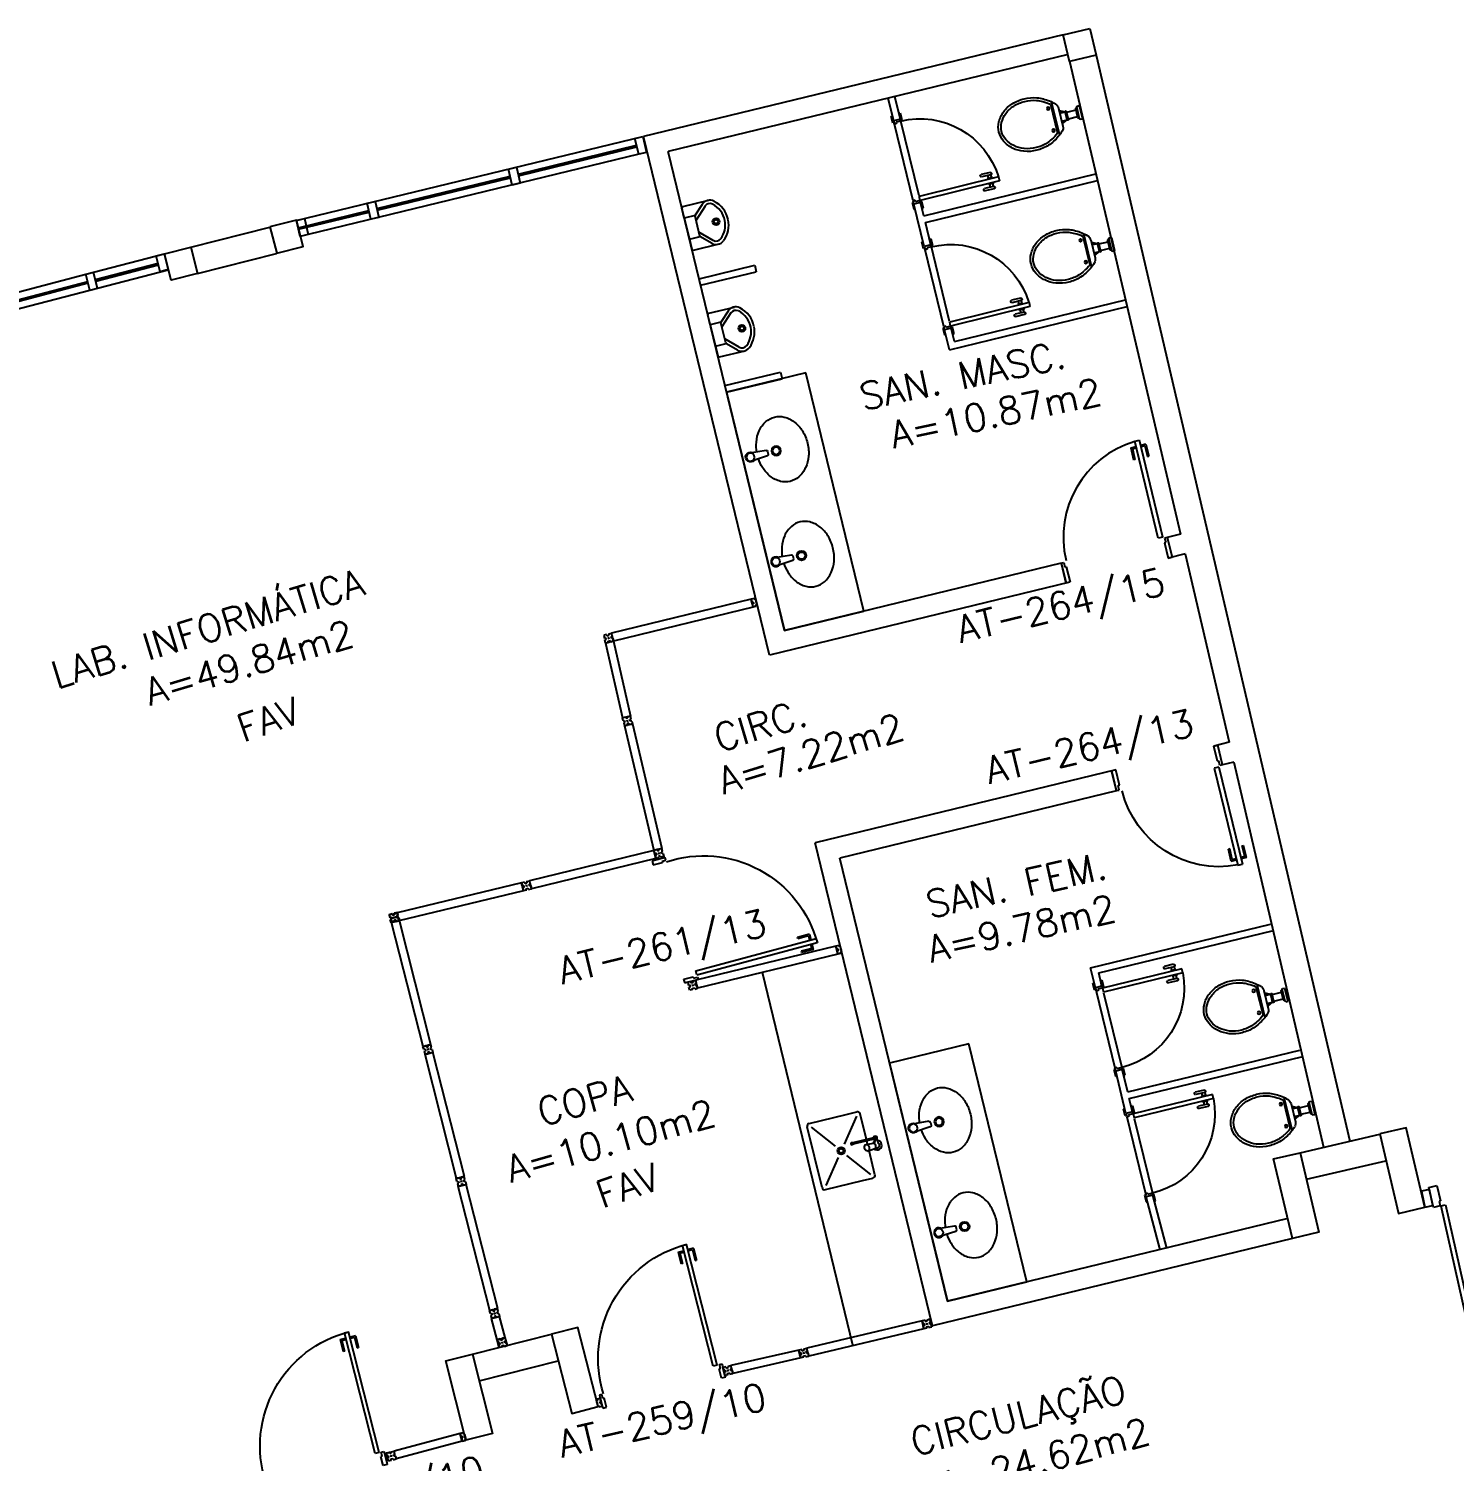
# Model space of a CAD drawing. Extents: x -165 to 137, y 302 to 416.
# Drawn here: x -106.38 to -95.91, y 332.76 to 343.28 of the extents above; entities that cross this region are included whole.
import ezdxf
from ezdxf.enums import TextEntityAlignment as Align

# ---------------------------------------------------------------- set-up
doc = ezdxf.new("R2010")
doc.units = 0
doc.header["$LTSCALE"] = 0.02
doc.header["$MEASUREMENT"] = 0
doc.layers.get('0').update_dxf_attribs({"linetype": 'CONTINUOUS'})
for name, color, linetype in [('ALV', 2, 'CONTINUOUS'), ('BANC', 2, 'CONTINUOUS'), ('CENTRO_DE_CUSTO', 1, 'CONTINUOUS'), ('DIV', 2, 'CONTINUOUS'), ('ESQ', 1, 'CONTINUOUS'), ('ESTR', 3, 'CONTINUOUS'), ('MACANETA', 1, 'CONTINUOUS'), ('MARCO', 2, 'CONTINUOUS'), ('PEÇAS', 1, 'CONTINUOUS'), ('PORTA', 2, 'CONTINUOUS'), ('SOLEIRA', 1, 'CONTINUOUS'), ('TEXTO', 2, 'CONTINUOUS'), ('TEXTO-ENDEREÇO', 2, 'CONTINUOUS'), ('ÁREA', 2, 'CONTINUOUS')]:
    doc.layers.add(name, color=color, linetype=linetype)
doc.styles.add('UNB-100', font='simplex.shx', dxfattribs={"height": 0.2})
doc.styles.add('UNB-100-1', font='simplex.shx', dxfattribs={"height": 0.2})

# ---------------------------------------------------------------- blocks, each defined once
blk = doc.blocks.new('PDV2E-TTC')
at = {"layer": 'DIV'}
for p, q in [((0.065, 0.05), (0.065, 0.965)), ((0.095, 0.965), (0.065, 0.965)), ((0.095, 0.05), (0.095, 0.965)), ((0.049, 0.05), (0.029, 0.05)), ((0.029, 0.05), (0.029, 0.035)), ((0.029, 0.035), (0.029, -0.035)), ((0.049, 0.02), (0.049, 0.05)), ((0.049, 0.02), (0.059, 0.02)), ((0.059, -0.05), (0.059, 0.02)), ((0.065, 0.05), (0.095, 0.05)), ((0.928, -0.05), (0.928, 0.02)), ((0.938, 0.02), (0.928, 0.02)), ((0.938, 0.05), (0.958, 0.05)), ((0.938, 0.02), (0.938, 0.05)), ((0.958, 0.05), (0.958, 0.035)), ((0.958, 0.035), (0.958, -0.035)), ((0.029, -0.035), (0.029, -0.05)), ((0.029, -0.05), (0.059, -0.05)), ((0.958, -0.05), (0.928, -0.05)), ((0.958, -0.035), (0.958, -0.05))]:
    blk.add_line(p, q, dxfattribs=at)
at = {"layer": 'DIV', "color": 1}
for p, q in [((0.023, 0.925), (0.063, 0.925)), ((0.023, 0.925), (0.023, 0.835)), ((0.033, 0.915), (0.063, 0.915)), ((0.033, 0.915), (0.033, 0.835)), ((0.138, 0.925), (0.097, 0.925)), ((0.128, 0.915), (0.097, 0.915)), ((0.128, 0.915), (0.128, 0.835)), ((0.138, 0.925), (0.138, 0.835)), ((0.033, 0.835), (0.023, 0.835)), ((0.128, 0.835), (0.137, 0.835))]:
    blk.add_line(p, q, dxfattribs=at)
blk.add_arc((0.062, 0.1), 0.865, 356.6786, 90, dxfattribs=at)
blk = doc.blocks.new('DIVMT-TTC')
for p, q in [((-0.03, 0.03), (-0.03, 0.006)), ((-0.008, 0.03), (-0.03, 0.03)), ((-0.0185, 0.006), (-0.03, 0.006)), ((-0.0185, -0.006), (-0.0185, 0.006)), ((-0.008, 0.03), (-0.008, 0.02)), ((-0.008, 0.02), (0.008, 0.02)), ((-0.0051, 0), (0.0051, 0)), ((0.0051, 0), (-0.0051, 0)), ((-0.0051, 0), (0.0051, 0)), ((0, -0.0051), (0, 0.0051)), ((0, 0.0051), (0, -0.0051)), ((0.008, 0.03), (0.008, 0.02)), ((0.008, 0.03), (0.03, 0.03)), ((0.0205, 0.006), (0.03, 0.006)), ((0.0205, -0.006), (0.0205, 0.006)), ((0.0205, 0.006), (0.0205, -0.006)), ((0.0205, 0.006), (0.03, 0.006)), ((0.97, 0.03), (0.03, 0.03)), ((0.03, 0.006), (0.03, 0.03)), ((0.03, -0.03), (0.03, 0.03)), ((0.03, -0.005), (0.03, 0.005)), ((0.97, -0.03), (0.97, 0.03)), ((0.97, 0.03), (0.97, 0.009)), ((0.97, 0.009), (0.97, 0.027)), ((0.9795, 0.006), (0.97, 0.006)), ((0.97, -0.005), (0.97, 0.005)), ((0.9795, 0.006), (0.9795, -0.006)), ((1.0051, 0), (0.9949, 0)), ((1, 0.0051), (1, -0.0051)), ((-0.0185, -0.006), (-0.03, -0.006)), ((-0.03, -0.03), (-0.03, -0.006)), ((-0.008, -0.03), (-0.03, -0.03)), ((-0.008, -0.03), (-0.008, -0.02)), ((-0.008, -0.02), (0.008, -0.02)), ((0.008, -0.03), (0.008, -0.02)), ((0.008, -0.03), (0.03, -0.03)), ((0.0205, -0.006), (0.03, -0.006)), ((0.0205, -0.006), (0.03, -0.006)), ((0.03, -0.006), (0.03, -0.03)), ((0.97, -0.03), (0.03, -0.03)), ((0.9795, -0.006), (0.97, -0.006)), ((0.97, -0.009), (0.97, -0.027))]:
    blk.add_line(p, q)
blk = doc.blocks.new('PILINT-TTC')
for points in [[(0.2, -0.009), (0.191, -0.208), (-0.009, -0.2), (0, 0)], [(0.799, -0.034), (0.791, -0.234), (0.991, -0.242), (0.999, -0.043)], [(-0.157, -8.391), (-0.183, -8.99), (-0.383, -8.982), (-0.357, -8.382)], [(0.442, -8.416), (0.417, -9.016), (0.617, -9.024), (0.642, -8.425)]]:
    blk.add_lwpolyline(points, close=True)
blk = doc.blocks.new('MACANETA-TTC')
at = {"layer": 'MACANETA'}
for p, q in [((-0.077, 0.052), (-0.077, 0.12)), ((-0.059, 0.052), (-0.059, 0.12)), ((0.029, 0.052), (0.029, 0.12)), ((0.047, 0.052), (0.047, 0.12)), ((-0.059, 0.075), (-0.036, 0.075)), ((-0.059, 0.052), (-0.036, 0.052)), ((-0.036, 0.044), (-0.036, 0.084)), ((-0.036, 0.084), (-0.03, 0.084)), ((-0.036, 0.044), (-0.03, 0.044)), ((0.006, 0.084), (0, 0.084)), ((0.006, 0.044), (0, 0.044)), ((0.006, 0.044), (0.006, 0.084)), ((0.029, 0.075), (0.006, 0.075)), ((0.029, 0.052), (0.006, 0.052))]:
    blk.add_line(p, q, dxfattribs=at)
for centre, start, end in [((-0.068, 0.12), 90, 180), ((-0.068, 0.12), 0, 90), ((0.038, 0.12), 90, 180), ((0.038, 0.12), 0, 90), ((-0.068, 0.052), 180, 270), ((-0.068, 0.052), 270, 0), ((0.038, 0.052), 180, 270), ((0.038, 0.052), 270, 0)]:
    blk.add_arc(centre, 0.00874, start, end, dxfattribs=at)
blk = doc.blocks.new('DOOR60-TTC')
at = {"layer": 'PORTA'}
for p, q in [((0.015, -0.6), (0.015, 0)), ((0.015, 0), (0.045, 0)), ((0.045, -0.6), (0.045, 0)), ((0.045, -0.6), (0.015, -0.6))]:
    blk.add_line(p, q, dxfattribs=at)
at = {"layer": 'PORTA', "color": 1}
blk.add_arc((0.015, 0), 0.6, 272.866, 0, dxfattribs=at)
at = {"layer": 'PORTA'}
blk.add_blockref('MACANETA-TTC', (0.045, -0.6), dxfattribs=at)
blk = doc.blocks.new('VDC-P-TTC')
for p, q in [((-0.127, 0.192), (0.127, 0.192)), ((-0.109, 0.202), (0.109, 0.202)), ((-0.068, 0.152), (0.068, 0.152)), ((-0.05, 0.152), (-0.03, 0.11)), ((-0.03, 0.152), (-0.03, 0.11)), ((0.03, 0.11), (-0.03, 0.11)), ((0.03, 0.152), (0.03, 0.11)), ((0.05, 0.152), (0.03, 0.11)), ((-0.05, 0.015), (-0.05, 0)), ((-0.05, 0), (0.05, 0)), ((0.045, 0.02), (-0.045, 0.02)), ((-0.04, 0.025), (-0.04, 0.02)), ((0.035, 0.03), (-0.035, 0.03)), ((0.03, 0.1), (-0.03, 0.1)), ((-0.025, 0.1), (-0.025, 0.03)), ((0.025, 0.1), (0.025, 0.03)), ((0.04, 0.025), (0.04, 0.02)), ((0.05, 0.015), (0.05, 0))]:
    blk.add_line(p, q)
for points in [[(0.16, 0.244, 0.050424), (0.18, 0.288, 0.082137), (0.195, 0.381, 0.082137), (0.18, 0.474, 0.090148), (0.138, 0.549, 0.104406), (0.073, 0.601, 0.117345), (0, 0.619, 0.117345), (-0.073, 0.601, 0.104406), (-0.138, 0.549, 0.090148), (-0.18, 0.474, 0.082137), (-0.195, 0.381, 0.082137)], [(0.142, 0.254, 0.050424), (0.161, 0.295, 0.082137), (0.175, 0.381, 0.082137), (0.161, 0.468, 0.090148), (0.122, 0.536, 0.104406), (0.064, 0.583, 0.117345), (0, 0.599, 0.117345), (-0.064, 0.583, 0.104406), (-0.122, 0.536, 0.090148), (-0.161, 0.468, 0.082137), (-0.175, 0.381, 0.082137)], [(-0.195, 0.381, 0.082137), (-0.18, 0.288, 0.050424), (-0.16, 0.244, 0.104406)], [(-0.175, 0.381, 0.082137), (-0.161, 0.295, 0.050424), (-0.142, 0.254, 0.050424)]]:
    blk.add_lwpolyline(points, format="xyb")
for centre in [(-0.083, 0.226), (0.083, 0.226)]:
    blk.add_circle(centre, 0.0101)
for centre, radius, start, end in [((0.08, 0.36), 0.266, 205.6863, 226.7558), ((0.08, 0.36), 0.246, 205.6863, 219.7706), ((-0.08, 0.36), 0.266, 313.2442, 334.3137), ((-0.08, 0.36), 0.246, 320.2294, 334.3137), ((-0.068, 0.202), 0.05, 226.7558, 270), ((-0.03, 0.105), 0.005, 90, 270), ((0.03, 0.105), 0.005, 270, 90), ((0.068, 0.202), 0.05, 270, 313.2442), ((-0.045, 0.015), 0.005, 90, 180), ((-0.035, 0.025), 0.005, 90, 180), ((0.035, 0.025), 0.005, 0, 90), ((0.045, 0.015), 0.005, 360, 90)]:
    blk.add_arc(centre, radius, start, end)
blk = doc.blocks.new('INOXA1-P-TTC')
for p, q in [((0.12, 0.23), (0.12, 0.047)), ((0.22, 0.25), (0.14, 0.25)), ((0.15, 0.22), (0.287, 0.043)), ((0.5, 0.25), (0.22, 0.25)), ((0.353, 0.043), (0.49, 0.22)), ((0.52, 0.23), (0.52, -0.23)), ((0.043, 0.008), (0.043, -0.022)), ((0.062, 0.04), (0.071, 0.04)), ((0.131, 0.048), (0.076, 0.043)), ((0.131, -0.002), (0.076, 0.003)), ((0.22, -0.027), (0.054, -0.027)), ((0.22, -0.037), (0.054, -0.037)), ((0.063, -0.003), (0.063, -0.021)), ((0.12, -0.001), (0.12, -0.027)), ((0.12, -0.037), (0.12, -0.23)), ((0.15, -0.22), (0.287, -0.043)), ((0.231, -0.027), (0.22, -0.027)), ((0.231, -0.037), (0.22, -0.037)), ((0.353, -0.043), (0.49, -0.22)), ((0.22, -0.25), (0.14, -0.25)), ((0.5, -0.25), (0.22, -0.25))]:
    blk.add_line(p, q)
blk.add_lwpolyline([(0.076, 0.003), (0.072, 0.004), (0.069, 0.009), (0.067, 0.015), (0.066, 0.023), (0.067, 0.031), (0.069, 0.037), (0.072, 0.042), (0.076, 0.043)])
blk.add_lwpolyline([(0.131, 0.048), (0.137, 0.046), (0.143, 0.041), (0.147, 0.033), (0.148, 0.023), (0.147, 0.013), (0.143, 0.006), (0.137, 0), (0.131, -0.002), (0.125, 0), (0.119, 0.006), (0.115, 0.013), (0.114, 0.023), (0.115, 0.033), (0.119, 0.041), (0.125, 0.046)], close=True)
for radius in [0.0266, 0.0163]:
    blk.add_circle((0.32, 0), radius)
for centre, radius, start, end in [((0.14, 0.23), 0.02, 90, 180), ((0.5, 0.23), 0.02, 360, 90), ((0.054, 0.023), 0.0349, 36.1705, 252.2568), ((0.054, 0.023), 0.0189, 62.7367, 235.7375), ((0.073, -0.003), 0.01, 102.8285, 180), ((0.054, 0.023), 0.0349, 285.5373, 323.9987), ((0.054, -0.032), 0.0145, 20.161, 339.839), ((0.054, -0.032), 0.005, 90.0037, 269.9963), ((0.231, -0.032), 0.00738, 222.6559, 137.3441), ((0.231, -0.032), 0.005, 269.9935, 90.0065), ((0.14, -0.23), 0.02, 180, 270), ((0.5, -0.23), 0.02, 270, 360)]:
    blk.add_arc(centre, radius, start, end)
blk = doc.blocks.new('PTDP-TTC')
at = {"color": 2}
for p, q in [((0.055, 1.015), (0.09, 1.015)), ((0.055, 0.075), (0.055, 1.015)), ((0.09, 0.075), (0.09, 1.015)), ((1.91, 0.075), (1.91, 1.015)), ((1.945, 1.015), (1.91, 1.015)), ((1.945, 0.075), (1.945, 1.015)), ((0.05, 0.075), (0, 0.075)), ((0, 0.075), (0, -0.075)), ((0.05, 0.04), (0.05, 0.075)), ((0.06, 0.04), (0.05, 0.04)), ((0.055, 0.075), (0.09, 0.075)), ((0.06, -0.075), (0.06, 0.04)), ((1.945, 0.075), (1.91, 0.075)), ((1.94, -0.075), (1.94, 0.04)), ((1.94, 0.04), (1.95, 0.04)), ((1.95, 0.04), (1.95, 0.075)), ((1.95, 0.075), (2, 0.075)), ((2, 0.075), (2, -0.075)), ((0, -0.075), (0.06, -0.075)), ((2, -0.075), (1.94, -0.075))]:
    blk.add_line(p, q, dxfattribs=at)
at = {"color": 1}
for centre, start, end in [((0.055, 0.075), 0, 90), ((1.945, 0.075), 90, 180)]:
    blk.add_arc(centre, 0.94, start, end, dxfattribs=at)
blk = doc.blocks.new('MTINI-TTC')
for p, q in [((-0.03, 0.008), (-0.03, 0.03)), ((0.03, 0.03), (-0.03, 0.03)), ((-0.03, 0.008), (-0.02, 0.008)), ((-0.009, 0.03), (-0.027, 0.03)), ((-0.02, 0.008), (-0.02, 0)), ((-0.001, 0), (-0.02, 0)), ((-0.006, 0.02), (-0.006, 0.03)), ((-0.006, 0.023), (-0.006, 0.027)), ((-0.006, 0.02), (0.006, 0.02)), ((0.005, 0.03), (-0.005, 0.03)), ((0.005, 0), (-0.005, 0)), ((0.004, 0.02), (-0.004, 0.02)), ((0.02, 0), (-0.001, 0)), ((0, -0.005), (0, 0.005)), ((0.006, 0.02), (0.006, 0.03)), ((0.006, 0.023), (0.006, 0.027)), ((0.009, 0.03), (0.027, 0.03)), ((0.03, 0.008), (0.02, 0.008)), ((0.02, 0), (0.02, 0.008)), ((0.03, 0.008), (0.03, 0.03))]:
    blk.add_line(p, q)
blk = doc.blocks.new('PD80-TTC')
at = {"color": 1}
for p, q in [((-0.777, 0.01), (-0.777, -0.03)), ((-0.777, 0.01), (-0.687, 0.01)), ((-0.687, 0), (-0.687, 0.01)), ((-0.777, -0.105), (-0.777, -0.065)), ((-0.777, -0.105), (-0.687, -0.105)), ((-0.767, 0), (-0.767, -0.03)), ((-0.767, 0), (-0.687, 0)), ((-0.767, -0.095), (-0.767, -0.065)), ((-0.767, -0.095), (-0.687, -0.095)), ((-0.687, -0.095), (-0.687, -0.105))]:
    blk.add_line(p, q, dxfattribs=at)
at = {"color": 2}
for p, q in [((-0.075, 0), (0.075, 0)), ((-0.075, 0), (-0.075, -0.02)), ((0.075, -0.03), (0.075, 0)), ((-0.817, -0.065), (-0.817, -0.03)), ((-0.085, -0.03), (-0.817, -0.03)), ((-0.085, -0.065), (-0.817, -0.065)), ((-0.085, -0.03), (-0.085, -0.065)), ((-0.075, -0.02), (-0.04, -0.02)), ((-0.04, -0.03), (-0.04, -0.02)), ((-0.04, -0.03), (0.075, -0.03)), ((-0.075, -0.781), (-0.04, -0.781)), ((-0.075, -0.801), (-0.075, -0.781)), ((-0.075, -0.801), (0.075, -0.801)), ((-0.075, -0.802), (0.075, -0.802)), ((-0.04, -0.771), (0.075, -0.771)), ((-0.04, -0.771), (-0.04, -0.781)), ((0.075, -0.771), (0.075, -0.801))]:
    blk.add_line(p, q, dxfattribs=at)
at = {"color": 1}
blk.add_arc((-0.085, -0.03), 0.731, 182.6571, 270, dxfattribs=at)
blk = doc.blocks.new('cuba-e-p')
for p, q in [((-0.021, 0.174), (-0.031, 0.051)), ((0.01, 0.183), (-0.011, 0.183)), ((0.02, 0.174), (0.029, 0.051))]:
    blk.add_line(p, q)
blk.add_lwpolyline([(0.022, 0.104, 0.059992), (0.096, 0.119, 0.087531), (0.172, 0.159, 0.105501), (0.226, 0.223, 0.123031), (0.243, 0.293, 0.123031), (0.226, 0.362, 0.105501), (0.172, 0.426, 0.087531), (0.096, 0.467, 0.07802), (0, 0.482, 0.07802), (-0.096, 0.467, 0.087531), (-0.172, 0.426, 0.105501), (-0.226, 0.362, 0.123031), (-0.243, 0.293, 0.123031), (-0.226, 0.223, 0.105501), (-0.172, 0.159, 0.087531), (-0.096, 0.119, 0.059024), (-0.024, 0.105, 0.07802)], format="xyb")
for centre, radius in [((0, 0.245), 0.0347), ((0, 0.245), 0.0265), ((-0.001, 0.051), 0.03)]:
    blk.add_circle(centre, radius)
for centre, radius, start, end in [((-0.011, 0.173), 0.01, 90, 175.6464), ((0.01, 0.173), 0.01, 4.3536, 90), ((-0.001, 0.051), 0.0361, 141.6086, 38.3914)]:
    blk.add_arc(centre, radius, start, end)
blk = doc.blocks.new('DOOR-60-TTC')
at = {"layer": 'PORTA'}
for p, q in [((-0.045, -0.6), (-0.045, 0)), ((-0.015, 0), (-0.045, 0)), ((-0.015, -0.6), (-0.015, 0)), ((-0.045, -0.6), (-0.015, -0.6))]:
    blk.add_line(p, q, dxfattribs=at)
at = {"layer": 'PORTA', "color": 1}
blk.add_arc((-0.015, 0), 0.6, 180, 267.134, dxfattribs=at)
at = {"layer": 'PORTA'}
blk.add_blockref('MACANETA-TTC', (-0.015, -0.6), dxfattribs=at)
blk = doc.blocks.new('MICTR-P-TTN')
for p, q in [((0, 0.08), (0, 0.155)), ((0.01, 0.165), (0.205, 0.165)), ((0.168, 0.129), (0.08, 0.046)), ((0.151, 0.147), (0.083, 0.083)), ((0, 0.08), (0, -0.08)), ((0.081, 0.08), (0, 0.08)), ((0.08, -0.076), (0.08, 0.076)), ((0, -0.08), (0, -0.155)), ((0, -0.08), (0.081, -0.08)), ((0.168, -0.129), (0.08, -0.046)), ((0.151, -0.147), (0.083, -0.083)), ((0.01, -0.165), (0.205, -0.165))]:
    blk.add_line(p, q)
for radius in [0.025, 0.015]:
    blk.add_circle((0.22, 0), radius)
for centre, radius, start, end in [((0.01, 0.155), 0.01, 90, 180), ((0.197, 0.098), 0.0675, 49.5319, 133.3634), ((0.197, 0.098), 0.0425, 49.5319, 133.3634), ((0.114, 0), 0.171, 357.4005, 49.5319), ((0.114, 0), 0.196, 358.2793, 49.5319), ((0.09, 0.076), 0.01, 133.3634, 180), ((0.09, -0.076), 0.01, 180, 226.6366), ((0.114, 0), 0.171, 310.4681, 357.3509), ((0.114, 0), 0.196, 310.4681, 357.7012), ((0.01, -0.155), 0.01, 180, 270), ((0.197, -0.098), 0.0675, 226.6366, 310.4681), ((0.197, -0.098), 0.0425, 226.6366, 310.4681)]:
    blk.add_arc(centre, radius, start, end)

msp = doc.modelspace()

# ---------------------------------------------------------------- linework, layer by layer
at = {"layer": 'ALV'}
for p, q in [((-98.782, 343.239), (-101.863, 342.493)), ((-98.746, 343.094), (-101.682, 342.382)), ((-98.736, 343.045), (-97.921, 339.573)), ((-98.541, 343.09), (-96.677, 335.115)), ((-100.939, 338.685), (-101.863, 342.493)), ((-100.829, 338.866), (-101.682, 342.382)), ((-97.921, 339.573), (-98.019, 339.549)), ((-97.887, 339.427), (-98.013, 339.396)), ((-97.887, 339.427), (-97.563, 338.044)), ((-98.798, 339.359), (-100.829, 338.866)), ((-98.733, 339.221), (-100.939, 338.685)), ((-97.563, 338.044), (-97.677, 338.016)), ((-98.397, 337.841), (-100.604, 337.305)), ((-97.529, 337.898), (-97.612, 337.878)), ((-97.529, 337.898), (-96.872, 335.07)), ((-98.391, 337.688), (-100.423, 337.194)), ((-99.743, 333.758), (-100.604, 337.305)), ((-99.632, 333.939), (-100.423, 337.194)), ((-97.043, 335.03), (-96.459, 335.166)), ((-96.997, 334.835), (-96.413, 334.971)), ((-97.134, 334.546), (-99.632, 333.939)), ((-97.1, 334.4), (-99.743, 333.758))]:
    msp.add_line(p, q, dxfattribs=at)
at = {"layer": 'BANC'}
msp.add_line((-100.326, 333.616), (-100.99, 336.353), dxfattribs=at)
for points in [[(-100.671, 340.757), (-101.254, 340.615), (-100.829, 338.866), (-100.246, 339.008)], [(-99.475, 335.83), (-100.058, 335.688), (-99.632, 333.939), (-99.049, 334.081)]]:
    msp.add_lwpolyline(points, close=True, dxfattribs=at)
at = {"layer": 'DIV'}
for p, q in [((-99.978, 342.62), (-100.019, 342.785)), ((-100.027, 342.608), (-100.067, 342.773)), ((-99.978, 342.62), (-100.027, 342.608)), ((-99.806, 341.911), (-98.543, 342.219)), ((-99.794, 341.862), (-98.531, 342.17)), ((-99.829, 342.008), (-99.878, 341.996)), ((-99.802, 341.685), (-99.878, 341.996)), ((-99.806, 341.911), (-99.829, 342.008)), ((-99.754, 341.697), (-99.794, 341.862)), ((-99.754, 341.697), (-99.802, 341.685)), ((-101.456, 341.448), (-101.047, 341.547)), ((-101.047, 341.547), (-101.036, 341.499)), ((-101.444, 341.4), (-101.036, 341.499)), ((-99.618, 340.927), (-98.314, 341.245)), ((-99.581, 340.988), (-98.325, 341.294)), ((-99.605, 341.085), (-99.653, 341.073)), ((-99.618, 340.927), (-99.653, 341.073)), ((-99.581, 340.988), (-99.605, 341.085)), ((-101.266, 340.663), (-100.857, 340.762)), ((-101.254, 340.615), (-100.846, 340.714)), ((-100.857, 340.762), (-100.846, 340.714)), ((-101.074, 339.095), (-102.098, 338.845)), ((-101.074, 339.095), (-101.069, 339.074)), ((-101.059, 339.036), (-101.074, 339.095)), ((-101.059, 339.036), (-102.084, 338.787)), ((-101.069, 339.074), (-101.073, 339.092)), ((-101.059, 339.073), (-101.068, 339.071)), ((-101.065, 339.061), (-101.068, 339.07)), ((-101.056, 339.062), (-101.065, 339.06)), ((-101.064, 339.057), (-101.06, 339.039)), ((-101.059, 339.073), (-101.056, 339.062)), ((-101.032, 339.074), (-101.042, 339.071)), ((-101.038, 339.077), (-101.036, 339.068)), ((-102.135, 338.836), (-102.156, 338.831)), ((-102.156, 338.831), (-102.151, 338.807)), ((-102.139, 338.81), (-102.151, 338.807)), ((-102.137, 338.798), (-102.148, 338.796)), ((-102.142, 338.772), (-102.148, 338.796)), ((-102.084, 338.786), (-102.142, 338.773)), ((-102.137, 338.798), (-102.139, 338.81)), ((-102.135, 338.836), (-102.132, 338.826)), ((-102.132, 338.826), (-102.117, 338.83)), ((-102.125, 338.807), (-102.115, 338.81)), ((-102.115, 338.81), (-102.125, 338.807)), ((-102.125, 338.807), (-102.115, 338.81)), ((-102.125, 338.807), (-102.115, 338.81)), ((-102.123, 338.787), (-102.107, 338.791)), ((-102.121, 338.778), (-102.123, 338.787)), ((-102.121, 338.814), (-102.119, 338.804)), ((-102.119, 338.804), (-102.121, 338.814)), ((-102.121, 338.814), (-102.119, 338.804)), ((-102.121, 338.787), (-102.11, 338.79)), ((-102.121, 338.787), (-102.119, 338.778)), ((-102.119, 338.84), (-102.098, 338.845)), ((-102.119, 338.84), (-102.117, 338.83)), ((-102.108, 338.781), (-102.118, 338.778)), ((-102.11, 338.79), (-102.107, 338.781)), ((-102.105, 338.781), (-102.107, 338.791)), ((-102.105, 338.781), (-102.084, 338.787)), ((-102.104, 338.781), (-102.087, 338.786)), ((-102.101, 338.819), (-102.092, 338.822)), ((-102.101, 338.819), (-102.092, 338.822)), ((-102.101, 338.819), (-102.099, 338.808)), ((-102.099, 338.808), (-102.101, 338.819)), ((-102.099, 338.808), (-102.089, 338.81)), ((-102.099, 338.808), (-102.089, 338.81)), ((-102.084, 338.787), (-102.098, 338.845)), ((-102.092, 338.822), (-102.098, 338.845)), ((-102.09, 338.811), (-102.092, 338.821)), ((-102.089, 338.81), (-102.084, 338.787)), ((-102.084, 338.786), (-101.959, 338.237)), ((-102.121, 338.778), (-102.142, 338.772)), ((-102.142, 338.773), (-102.122, 338.777)), ((-102.142, 338.773), (-102.018, 338.224)), ((-102.122, 338.777), (-102.139, 338.773)), ((-101.959, 338.237), (-102.018, 338.224)), ((-101.994, 338.229), (-102.018, 338.224)), ((-102.013, 338.202), (-102.018, 338.224)), ((-102.013, 338.202), (-102.003, 338.205)), ((-102.009, 338.187), (-101.999, 338.189)), ((-102.009, 338.187), (-102.004, 338.165)), ((-102.004, 338.165), (-101.981, 338.171)), ((-101.999, 338.189), (-102.003, 338.205)), ((-101.992, 338.22), (-101.994, 338.229)), ((-101.992, 338.22), (-101.994, 338.229)), ((-101.983, 338.232), (-101.993, 338.229)), ((-101.98, 338.223), (-101.992, 338.22)), ((-101.992, 338.22), (-101.98, 338.223)), ((-101.977, 338.202), (-101.986, 338.2)), ((-101.986, 338.2), (-101.977, 338.202)), ((-101.98, 338.196), (-101.983, 338.206)), ((-101.983, 338.206), (-101.98, 338.196)), ((-101.98, 338.196), (-101.983, 338.206)), ((-101.971, 338.185), (-101.983, 338.182)), ((-101.983, 338.182), (-101.981, 338.171)), ((-101.982, 338.232), (-101.959, 338.237)), ((-101.98, 338.223), (-101.982, 338.232)), ((-101.98, 338.223), (-101.982, 338.232)), ((-101.971, 338.185), (-101.969, 338.173)), ((-101.945, 338.179), (-101.969, 338.173)), ((-101.954, 338.216), (-101.964, 338.214)), ((-101.96, 338.198), (-101.964, 338.214)), ((-101.95, 338.2), (-101.96, 338.198)), ((-101.954, 338.216), (-101.959, 338.237)), ((-101.95, 338.2), (-101.945, 338.179)), ((-98.582, 336.387), (-97.26, 336.708)), ((-98.521, 336.35), (-97.248, 336.66)), ((-100.451, 336.547), (-101.48, 336.296)), ((-100.437, 336.488), (-101.466, 336.238)), ((-100.451, 336.547), (-100.446, 336.526)), ((-100.437, 336.488), (-100.451, 336.547)), ((-100.446, 336.526), (-100.45, 336.544)), ((-100.436, 336.525), (-100.445, 336.523)), ((-100.443, 336.513), (-100.445, 336.522)), ((-100.433, 336.514), (-100.442, 336.512)), ((-100.442, 336.509), (-100.437, 336.491)), ((-100.436, 336.525), (-100.433, 336.514)), ((-100.41, 336.526), (-100.42, 336.523)), ((-100.416, 336.529), (-100.413, 336.52)), ((-98.546, 336.241), (-98.582, 336.387)), ((-101.517, 336.287), (-101.538, 336.282)), ((-101.538, 336.282), (-101.533, 336.258)), ((-101.521, 336.261), (-101.533, 336.258)), ((-101.519, 336.249), (-101.521, 336.261)), ((-101.517, 336.287), (-101.515, 336.277)), ((-101.515, 336.277), (-101.499, 336.281)), ((-101.507, 336.258), (-101.497, 336.261)), ((-101.497, 336.261), (-101.507, 336.258)), ((-101.507, 336.258), (-101.497, 336.261)), ((-101.503, 336.265), (-101.501, 336.255)), ((-101.501, 336.255), (-101.503, 336.265)), ((-101.501, 336.291), (-101.48, 336.296)), ((-101.501, 336.291), (-101.499, 336.281)), ((-101.484, 336.27), (-101.474, 336.273)), ((-101.484, 336.27), (-101.474, 336.273)), ((-101.484, 336.27), (-101.481, 336.259)), ((-101.481, 336.259), (-101.484, 336.27)), ((-101.481, 336.259), (-101.472, 336.261)), ((-101.481, 336.259), (-101.472, 336.261)), ((-101.466, 336.238), (-101.48, 336.296)), ((-101.474, 336.273), (-101.48, 336.296)), ((-101.472, 336.262), (-101.474, 336.272)), ((-101.472, 336.261), (-101.466, 336.238)), ((-98.498, 336.253), (-98.521, 336.35)), ((-101.519, 336.249), (-101.53, 336.247)), ((-101.524, 336.223), (-101.53, 336.247)), ((-101.503, 336.229), (-101.524, 336.223)), ((-101.505, 336.238), (-101.49, 336.242)), ((-101.503, 336.229), (-101.505, 336.238)), ((-101.487, 336.232), (-101.49, 336.242)), ((-101.487, 336.232), (-101.466, 336.238)), ((-98.498, 336.253), (-98.546, 336.241)), ((-98.309, 335.476), (-97.045, 335.783)), ((-98.297, 335.427), (-97.033, 335.734)), ((-98.349, 335.641), (-98.397, 335.629)), ((-98.322, 335.318), (-98.397, 335.629)), ((-98.309, 335.476), (-98.349, 335.641)), ((-98.273, 335.33), (-98.297, 335.427)), ((-98.273, 335.33), (-98.322, 335.318)), ((-98.124, 334.718), (-98.173, 334.706)), ((-98.071, 334.318), (-98.173, 334.706)), ((-98.022, 334.33), (-98.124, 334.718)), ((-102.994, 333.871), (-102.971, 333.877)), ((-102.988, 333.85), (-102.994, 333.871)), ((-102.988, 333.85), (-102.979, 333.852)), ((-102.984, 333.834), (-102.975, 333.837)), ((-102.984, 333.834), (-102.979, 333.813)), ((-102.979, 333.852), (-102.975, 333.837)), ((-102.968, 333.866), (-102.971, 333.877)), ((-102.968, 333.866), (-102.956, 333.869)), ((-102.952, 333.851), (-102.962, 333.848)), ((-102.962, 333.848), (-102.952, 333.851)), ((-102.936, 333.886), (-102.959, 333.88)), ((-102.956, 333.869), (-102.959, 333.88)), ((-102.959, 333.854), (-102.956, 333.845)), ((-102.956, 333.845), (-102.959, 333.854)), ((-102.959, 333.854), (-102.956, 333.845)), ((-102.93, 333.865), (-102.94, 333.862)), ((-102.94, 333.862), (-102.936, 333.847)), ((-102.93, 333.865), (-102.936, 333.886)), ((-102.926, 333.849), (-102.936, 333.847)), ((-102.926, 333.849), (-102.921, 333.828)), ((-102.979, 333.813), (-102.921, 333.828)), ((-102.956, 333.819), (-102.979, 333.813)), ((-102.937, 333.657), (-102.979, 333.813)), ((-102.946, 333.831), (-102.958, 333.828)), ((-102.958, 333.828), (-102.946, 333.831)), ((-102.958, 333.828), (-102.956, 333.819)), ((-102.958, 333.828), (-102.956, 333.819)), ((-102.955, 333.819), (-102.945, 333.822)), ((-102.946, 333.831), (-102.944, 333.822)), ((-102.946, 333.831), (-102.944, 333.822)), ((-102.944, 333.822), (-102.921, 333.828)), ((-102.879, 333.672), (-102.921, 333.828)), ((-99.819, 333.795), (-100.665, 333.595)), ((-99.805, 333.737), (-100.651, 333.537)), ((-99.797, 333.801), (-99.819, 333.795)), ((-99.819, 333.795), (-99.813, 333.772)), ((-99.819, 333.795), (-99.814, 333.775)), ((-99.805, 333.737), (-99.819, 333.795)), ((-99.814, 333.775), (-99.818, 333.792)), ((-99.802, 333.775), (-99.813, 333.772)), ((-99.804, 333.774), (-99.813, 333.772)), ((-99.811, 333.761), (-99.813, 333.771)), ((-99.799, 333.763), (-99.81, 333.76)), ((-99.801, 333.763), (-99.81, 333.76)), ((-99.805, 333.737), (-99.81, 333.76)), ((-99.81, 333.757), (-99.805, 333.74)), ((-99.783, 333.742), (-99.805, 333.737)), ((-99.804, 333.774), (-99.801, 333.763)), ((-99.799, 333.763), (-99.802, 333.775)), ((-99.797, 333.801), (-99.795, 333.791)), ((-99.795, 333.791), (-99.78, 333.795)), ((-99.788, 333.772), (-99.778, 333.774)), ((-99.778, 333.774), (-99.788, 333.772)), ((-99.788, 333.772), (-99.778, 333.774)), ((-99.778, 333.774), (-99.788, 333.772)), ((-99.786, 333.752), (-99.77, 333.756)), ((-99.783, 333.742), (-99.786, 333.752)), ((-99.784, 333.778), (-99.781, 333.768)), ((-99.781, 333.768), (-99.784, 333.778)), ((-99.784, 333.778), (-99.781, 333.768)), ((-99.782, 333.804), (-99.761, 333.81)), ((-99.782, 333.804), (-99.78, 333.795)), ((-99.768, 333.746), (-99.77, 333.756)), ((-99.768, 333.746), (-99.746, 333.751)), ((-99.764, 333.784), (-99.755, 333.786)), ((-99.764, 333.784), (-99.755, 333.786)), ((-99.764, 333.784), (-99.761, 333.772)), ((-99.761, 333.772), (-99.764, 333.784)), ((-99.746, 333.751), (-99.761, 333.81)), ((-99.755, 333.786), (-99.761, 333.81)), ((-99.761, 333.772), (-99.752, 333.775)), ((-99.761, 333.772), (-99.752, 333.775)), ((-99.752, 333.776), (-99.755, 333.785)), ((-99.752, 333.775), (-99.746, 333.751)), ((-102.937, 333.657), (-102.879, 333.672)), ((-102.916, 333.663), (-102.937, 333.657)), ((-102.937, 333.657), (-102.932, 333.637)), ((-102.937, 333.657), (-102.931, 333.634)), ((-102.922, 333.599), (-102.937, 333.657)), ((-102.932, 333.637), (-102.936, 333.654)), ((-102.916, 333.662), (-102.934, 333.658)), ((-102.92, 333.637), (-102.931, 333.634)), ((-102.922, 333.636), (-102.931, 333.634)), ((-102.928, 333.623), (-102.931, 333.633)), ((-102.917, 333.625), (-102.928, 333.622)), ((-102.919, 333.625), (-102.928, 333.622)), ((-102.922, 333.636), (-102.919, 333.625)), ((-102.917, 333.625), (-102.92, 333.637)), ((-102.916, 333.663), (-102.913, 333.653)), ((-102.911, 333.654), (-102.914, 333.663)), ((-102.913, 333.663), (-102.903, 333.666)), ((-102.913, 333.653), (-102.898, 333.657)), ((-102.9, 333.657), (-102.911, 333.654)), ((-102.895, 333.637), (-102.905, 333.634)), ((-102.905, 333.634), (-102.895, 333.637)), ((-102.895, 333.637), (-102.905, 333.634)), ((-102.905, 333.634), (-102.895, 333.637)), ((-102.895, 333.637), (-102.905, 333.634)), ((-102.9, 333.657), (-102.902, 333.666)), ((-102.899, 333.631), (-102.902, 333.64)), ((-102.899, 333.631), (-102.902, 333.64)), ((-102.902, 333.64), (-102.899, 333.631)), ((-102.902, 333.64), (-102.899, 333.631)), ((-102.9, 333.667), (-102.879, 333.672)), ((-102.9, 333.667), (-102.898, 333.657)), ((-102.879, 333.672), (-102.899, 333.667)), ((-102.899, 333.667), (-102.882, 333.671)), ((-102.882, 333.646), (-102.873, 333.649)), ((-102.882, 333.646), (-102.873, 333.649)), ((-102.879, 333.635), (-102.882, 333.646)), ((-102.882, 333.646), (-102.879, 333.635)), ((-102.873, 333.649), (-102.879, 333.672)), ((-102.864, 333.614), (-102.879, 333.672)), ((-102.879, 333.635), (-102.87, 333.637)), ((-102.879, 333.635), (-102.87, 333.637)), ((-102.87, 333.638), (-102.873, 333.648)), ((-102.87, 333.637), (-102.864, 333.614)), ((-102.922, 333.599), (-102.928, 333.622)), ((-102.927, 333.619), (-102.923, 333.602)), ((-102.901, 333.604), (-102.922, 333.599)), ((-102.903, 333.614), (-102.888, 333.618)), ((-102.901, 333.604), (-102.903, 333.614)), ((-102.885, 333.608), (-102.888, 333.618)), ((-102.885, 333.608), (-102.864, 333.614)), ((-100.723, 333.581), (-101.222, 333.467)), ((-100.709, 333.523), (-101.207, 333.409)), ((-100.702, 333.586), (-100.723, 333.581)), ((-100.723, 333.581), (-100.718, 333.558)), ((-100.723, 333.581), (-100.718, 333.561)), ((-100.709, 333.523), (-100.723, 333.581)), ((-100.718, 333.561), (-100.723, 333.578)), ((-100.707, 333.56), (-100.718, 333.558)), ((-100.709, 333.56), (-100.718, 333.558)), ((-100.715, 333.547), (-100.718, 333.557)), ((-100.704, 333.549), (-100.715, 333.546)), ((-100.706, 333.548), (-100.715, 333.546)), ((-100.709, 333.523), (-100.715, 333.546)), ((-100.714, 333.543), (-100.71, 333.526)), ((-100.709, 333.56), (-100.706, 333.548)), ((-100.688, 333.528), (-100.709, 333.523)), ((-100.704, 333.549), (-100.707, 333.56)), ((-100.702, 333.586), (-100.7, 333.576)), ((-100.7, 333.576), (-100.684, 333.58)), ((-100.692, 333.558), (-100.682, 333.56)), ((-100.682, 333.56), (-100.692, 333.558)), ((-100.692, 333.558), (-100.682, 333.56)), ((-100.682, 333.56), (-100.692, 333.558)), ((-100.69, 333.538), (-100.675, 333.541)), ((-100.688, 333.528), (-100.69, 333.538)), ((-100.688, 333.564), (-100.686, 333.554)), ((-100.686, 333.554), (-100.688, 333.564)), ((-100.688, 333.564), (-100.686, 333.554)), ((-100.687, 333.59), (-100.665, 333.595)), ((-100.687, 333.59), (-100.684, 333.58)), ((-100.672, 333.532), (-100.675, 333.541)), ((-100.672, 333.532), (-100.651, 333.537)), ((-100.669, 333.57), (-100.659, 333.572)), ((-100.669, 333.57), (-100.659, 333.572)), ((-100.669, 333.57), (-100.666, 333.558)), ((-100.666, 333.558), (-100.669, 333.57)), ((-100.666, 333.558), (-100.657, 333.56)), ((-100.666, 333.558), (-100.657, 333.56)), ((-100.651, 333.537), (-100.665, 333.595)), ((-100.659, 333.572), (-100.665, 333.595)), ((-100.657, 333.561), (-100.659, 333.571)), ((-100.657, 333.56), (-100.651, 333.537)), ((-101.258, 333.458), (-101.28, 333.453)), ((-101.28, 333.453), (-101.274, 333.429)), ((-101.266, 333.394), (-101.28, 333.453)), ((-101.28, 333.453), (-101.275, 333.432)), ((-101.275, 333.432), (-101.279, 333.45)), ((-101.263, 333.432), (-101.274, 333.429)), ((-101.265, 333.432), (-101.274, 333.429)), ((-101.272, 333.419), (-101.274, 333.428)), ((-101.26, 333.42), (-101.271, 333.418)), ((-101.262, 333.42), (-101.271, 333.418)), ((-101.266, 333.394), (-101.271, 333.418)), ((-101.271, 333.415), (-101.266, 333.397)), ((-101.265, 333.432), (-101.262, 333.42)), ((-101.26, 333.42), (-101.263, 333.432)), ((-101.258, 333.458), (-101.256, 333.448)), ((-101.256, 333.448), (-101.241, 333.452)), ((-101.249, 333.429), (-101.239, 333.432)), ((-101.239, 333.432), (-101.249, 333.429)), ((-101.249, 333.429), (-101.239, 333.432)), ((-101.239, 333.432), (-101.249, 333.429)), ((-101.245, 333.436), (-101.242, 333.426)), ((-101.242, 333.426), (-101.245, 333.436)), ((-101.245, 333.436), (-101.242, 333.426)), ((-101.243, 333.462), (-101.222, 333.467)), ((-101.243, 333.462), (-101.241, 333.452)), ((-101.225, 333.441), (-101.216, 333.443)), ((-101.225, 333.441), (-101.216, 333.443)), ((-101.225, 333.441), (-101.222, 333.43)), ((-101.222, 333.43), (-101.225, 333.441)), ((-101.207, 333.409), (-101.222, 333.467)), ((-101.216, 333.443), (-101.222, 333.467)), ((-101.222, 333.43), (-101.213, 333.432)), ((-101.222, 333.43), (-101.213, 333.432)), ((-101.213, 333.433), (-101.216, 333.443)), ((-101.213, 333.432), (-101.207, 333.409)), ((-101.244, 333.4), (-101.266, 333.394)), ((-101.247, 333.409), (-101.231, 333.413)), ((-101.244, 333.4), (-101.247, 333.409)), ((-101.229, 333.403), (-101.231, 333.413)), ((-101.229, 333.403), (-101.207, 333.409)), ((-102.2, 333.213), (-102.208, 333.211)), ((-102.204, 333.192), (-102.208, 333.211)), ((-102.203, 333.222), (-102.181, 333.228)), ((-102.203, 333.222), (-102.2, 333.213)), ((-102.185, 333.202), (-102.176, 333.204)), ((-102.185, 333.202), (-102.176, 333.204)), ((-102.183, 333.202), (-102.179, 333.203)), ((-102.167, 333.169), (-102.181, 333.228)), ((-102.167, 333.169), (-102.181, 333.228)), ((-102.176, 333.207), (-102.181, 333.225)), ((-102.173, 333.194), (-102.175, 333.203)), ((-102.173, 333.194), (-102.175, 333.203)), ((-102.198, 333.192), (-102.208, 333.19)), ((-102.208, 333.19), (-102.198, 333.192)), ((-102.208, 333.19), (-102.198, 333.192)), ((-102.205, 333.196), (-102.202, 333.186)), ((-102.202, 333.186), (-102.205, 333.196)), ((-102.199, 333.172), (-102.204, 333.192)), ((-102.199, 333.172), (-102.191, 333.174)), ((-102.188, 333.164), (-102.191, 333.174)), ((-102.188, 333.164), (-102.167, 333.169)), ((-102.185, 333.202), (-102.182, 333.19)), ((-102.185, 333.202), (-102.182, 333.19)), ((-102.182, 333.192), (-102.184, 333.2)), ((-102.182, 333.19), (-102.173, 333.193)), ((-102.182, 333.19), (-102.173, 333.193)), ((-102.18, 333.191), (-102.176, 333.192)), ((-102.172, 333.19), (-102.168, 333.172)), ((-103.21, 332.969), (-103.695, 332.839)), ((-103.195, 332.911), (-103.679, 332.781)), ((-103.189, 332.973), (-103.21, 332.968)), ((-103.195, 332.911), (-103.21, 332.969)), ((-103.21, 332.969), (-103.205, 332.949)), ((-103.21, 332.968), (-103.195, 332.91)), ((-103.205, 332.949), (-103.209, 332.966)), ((-103.205, 332.947), (-103.209, 332.965)), ((-103.195, 332.948), (-103.204, 332.946)), ((-103.195, 332.947), (-103.204, 332.945)), ((-103.201, 332.935), (-103.204, 332.945)), ((-103.204, 332.944), (-103.201, 332.934)), ((-103.197, 332.946), (-103.201, 332.945)), ((-103.192, 332.936), (-103.201, 332.934)), ((-103.192, 332.935), (-103.201, 332.933)), ((-103.2, 332.931), (-103.196, 332.914)), ((-103.2, 332.93), (-103.195, 332.913)), ((-103.193, 332.935), (-103.198, 332.934)), ((-103.195, 332.948), (-103.192, 332.936)), ((-103.192, 332.935), (-103.195, 332.947)), ((-103.173, 332.915), (-103.195, 332.91)), ((-103.194, 332.945), (-103.192, 332.937)), ((-103.189, 332.973), (-103.186, 332.964)), ((-103.178, 332.966), (-103.186, 332.964)), ((-103.178, 332.966), (-103.173, 332.946)), ((-103.169, 332.949), (-103.178, 332.946)), ((-103.168, 332.948), (-103.178, 332.945)), ((-103.176, 332.925), (-103.168, 332.927)), ((-103.173, 332.915), (-103.176, 332.925)), ((-103.175, 332.952), (-103.172, 332.942)), ((-103.175, 332.951), (-103.172, 332.941)), ((-103.173, 332.946), (-103.168, 332.927)), ((-103.753, 332.824), (-103.695, 332.839)), ((-103.731, 332.829), (-103.753, 332.824)), ((-103.753, 332.824), (-103.747, 332.8)), ((-103.753, 332.824), (-103.747, 332.803)), ((-103.747, 332.803), (-103.752, 332.821)), ((-103.737, 332.803), (-103.747, 332.8)), ((-103.735, 332.803), (-103.747, 332.8)), ((-103.744, 332.79), (-103.746, 332.799)), ((-103.732, 332.792), (-103.744, 332.789)), ((-103.734, 332.791), (-103.744, 332.789)), ((-103.737, 332.765), (-103.744, 332.789)), ((-103.743, 332.786), (-103.738, 332.768)), ((-103.732, 332.792), (-103.735, 332.803)), ((-103.727, 332.82), (-103.729, 332.83)), ((-103.728, 332.83), (-103.719, 332.832)), ((-103.715, 332.823), (-103.727, 332.82)), ((-103.711, 332.803), (-103.721, 332.801)), ((-103.721, 332.801), (-103.711, 332.803)), ((-103.711, 332.803), (-103.721, 332.801)), ((-103.721, 332.801), (-103.711, 332.803)), ((-103.711, 332.803), (-103.721, 332.801)), ((-103.719, 332.781), (-103.703, 332.785)), ((-103.715, 332.823), (-103.718, 332.833)), ((-103.717, 332.807), (-103.715, 332.797)), ((-103.717, 332.807), (-103.715, 332.797)), ((-103.715, 332.797), (-103.717, 332.807)), ((-103.715, 332.797), (-103.717, 332.807)), ((-103.701, 332.775), (-103.703, 332.785)), ((-103.698, 332.813), (-103.688, 332.815)), ((-103.695, 332.801), (-103.698, 332.813)), ((-103.688, 332.815), (-103.695, 332.839)), ((-103.695, 332.801), (-103.685, 332.804)), ((-103.686, 332.805), (-103.688, 332.814)), ((-103.685, 332.804), (-103.679, 332.781)), ((-103.716, 332.771), (-103.737, 332.765)), ((-103.716, 332.771), (-103.719, 332.781)), ((-103.701, 332.775), (-103.679, 332.781))]:
    msp.add_line(p, q, dxfattribs=at)
at = {"layer": 'ESQ'}
for p, q in [((-104.413, 341.876), (-101.868, 342.492)), ((-101.927, 342.479), (-101.868, 342.493)), ((-101.899, 342.362), (-101.927, 342.479)), ((-101.868, 342.493), (-101.841, 342.376)), ((-101.899, 342.362), (-104.325, 341.773)), ((-102.784, 342.215), (-101.915, 342.428)), ((-102.782, 342.203), (-101.912, 342.416)), ((-101.841, 342.376), (-101.899, 342.362)), ((-102.855, 342.253), (-102.796, 342.267)), ((-102.828, 342.136), (-102.855, 342.253)), ((-102.796, 342.267), (-102.769, 342.15)), ((-103.822, 341.963), (-102.843, 342.201)), ((-103.819, 341.952), (-102.84, 342.189)), ((-102.769, 342.15), (-102.828, 342.136)), ((-104.4, 341.823), (-103.88, 341.949)), ((-104.397, 341.812), (-103.878, 341.938)), ((-103.893, 342.002), (-103.834, 342.016)), ((-103.865, 341.886), (-103.893, 342.002)), ((-103.834, 342.016), (-103.807, 341.899)), ((-104.411, 341.876), (-104.353, 341.89)), ((-104.384, 341.759), (-104.411, 341.876)), ((-104.353, 341.89), (-104.325, 341.773)), ((-103.807, 341.899), (-103.865, 341.886)), ((-104.325, 341.773), (-104.384, 341.759)), ((-105.958, 341.481), (-105.382, 341.631)), ((-105.441, 341.617), (-105.383, 341.631)), ((-105.383, 341.631), (-105.353, 341.515)), ((-105.928, 341.364), (-105.352, 341.514)), ((-105.888, 341.443), (-105.427, 341.563)), ((-105.885, 341.431), (-105.425, 341.551)), ((-105.412, 341.5), (-105.441, 341.617)), ((-105.353, 341.515), (-105.412, 341.5)), ((-110.605, 340.269), (-105.958, 341.481)), ((-106.919, 341.174), (-105.944, 341.428)), ((-106.917, 341.162), (-105.941, 341.417)), ((-105.928, 341.364), (-105.958, 341.481)), ((-105.871, 341.379), (-105.902, 341.495)), ((-110.575, 340.153), (-105.929, 341.364)), ((-96.094, 334.76), (-96.153, 334.747)), ((-96.153, 334.747), (-96.127, 334.63)), ((-96.068, 334.643), (-96.094, 334.76)), ((-96.127, 334.63), (-96.068, 334.643))]:
    msp.add_line(p, q, dxfattribs=at)
at = {"layer": 'ESTR'}
for p, q in [((-105.187, 341.681), (-104.607, 341.827)), ((-105.138, 341.487), (-104.558, 341.633)), ((-103.12, 333.55), (-102.539, 333.698)), ((-103.071, 333.356), (-102.489, 333.502))]:
    msp.add_line(p, q, dxfattribs=at)
for points in [[(-98.587, 343.285), (-98.541, 343.09), (-98.736, 343.044), (-98.782, 343.239)], [(-96.459, 335.168), (-96.321, 334.584), (-96.127, 334.63), (-96.264, 335.214)], [(-97.043, 335.03), (-96.905, 334.446), (-97.1, 334.4), (-97.238, 334.984)]]:
    msp.add_lwpolyline(points, close=True, dxfattribs=at)
at = {"layer": 'MARCO'}
for p, q in [((-100.045, 342.64), (-100.035, 342.642)), ((-100.033, 342.591), (-100.045, 342.64)), ((-100.023, 342.594), (-100.033, 342.591)), ((-100.027, 342.608), (-100.023, 342.594)), ((-100.021, 342.584), (-100.023, 342.594)), ((-100.006, 342.588), (-100.021, 342.584)), ((-99.975, 342.606), (-100.009, 342.597)), ((-100.009, 342.597), (-100.006, 342.588)), ((-99.989, 342.664), (-99.979, 342.666)), ((-99.979, 342.666), (-99.967, 342.618)), ((-99.978, 342.62), (-99.977, 342.615)), ((-99.967, 342.618), (-99.977, 342.615)), ((-99.977, 342.615), (-99.975, 342.606)), ((-99.881, 342.011), (-99.891, 342.008)), ((-99.891, 342.008), (-99.879, 341.96)), ((-99.869, 342.024), (-99.884, 342.02)), ((-99.884, 342.02), (-99.881, 342.011)), ((-99.878, 341.996), (-99.881, 342.011)), ((-99.879, 341.96), (-99.87, 341.962)), ((-99.867, 342.014), (-99.869, 342.024)), ((-99.833, 342.023), (-99.867, 342.014)), ((-99.831, 342.013), (-99.833, 342.023)), ((-99.821, 342.015), (-99.831, 342.013)), ((-99.829, 342.008), (-99.831, 342.013)), ((-99.809, 341.967), (-99.821, 342.015)), ((-99.819, 341.964), (-99.809, 341.967)), ((-99.764, 341.741), (-99.755, 341.743)), ((-99.755, 341.743), (-99.743, 341.695)), ((-99.82, 341.717), (-99.811, 341.719)), ((-99.808, 341.668), (-99.82, 341.717)), ((-99.799, 341.671), (-99.808, 341.668)), ((-99.802, 341.685), (-99.799, 341.671)), ((-99.796, 341.661), (-99.799, 341.671)), ((-99.782, 341.665), (-99.796, 341.661)), ((-99.75, 341.683), (-99.784, 341.674)), ((-99.784, 341.674), (-99.782, 341.665)), ((-99.754, 341.697), (-99.752, 341.692)), ((-99.743, 341.695), (-99.752, 341.692)), ((-99.752, 341.692), (-99.75, 341.683)), ((-99.645, 341.101), (-99.659, 341.097)), ((-99.659, 341.097), (-99.657, 341.088)), ((-99.642, 341.091), (-99.645, 341.101)), ((-99.608, 341.1), (-99.642, 341.091)), ((-99.606, 341.09), (-99.608, 341.1)), ((-99.657, 341.088), (-99.666, 341.085)), ((-99.666, 341.085), (-99.655, 341.037)), ((-99.653, 341.073), (-99.657, 341.088)), ((-99.655, 341.037), (-99.645, 341.039)), ((-99.596, 341.092), (-99.606, 341.09)), ((-99.605, 341.085), (-99.606, 341.09)), ((-99.584, 341.044), (-99.596, 341.092)), ((-99.594, 341.041), (-99.584, 341.044)), ((-98.564, 336.273), (-98.555, 336.275)), ((-98.552, 336.224), (-98.564, 336.273)), ((-98.508, 336.297), (-98.499, 336.299)), ((-98.499, 336.299), (-98.487, 336.25)), ((-98.543, 336.227), (-98.552, 336.224)), ((-98.546, 336.241), (-98.543, 336.227)), ((-98.54, 336.217), (-98.543, 336.227)), ((-98.526, 336.22), (-98.54, 336.217)), ((-98.494, 336.238), (-98.528, 336.23)), ((-98.528, 336.23), (-98.526, 336.22)), ((-98.498, 336.253), (-98.496, 336.248)), ((-98.487, 336.25), (-98.496, 336.248)), ((-98.496, 336.248), (-98.494, 336.238)), ((-98.401, 335.644), (-98.411, 335.641)), ((-98.411, 335.641), (-98.399, 335.593)), ((-98.389, 335.657), (-98.403, 335.653)), ((-98.403, 335.653), (-98.401, 335.644)), ((-98.397, 335.629), (-98.401, 335.644)), ((-98.386, 335.647), (-98.389, 335.657)), ((-98.352, 335.655), (-98.386, 335.647)), ((-98.35, 335.646), (-98.352, 335.655)), ((-98.34, 335.648), (-98.35, 335.646)), ((-98.349, 335.641), (-98.35, 335.646)), ((-98.328, 335.599), (-98.34, 335.648)), ((-98.399, 335.593), (-98.389, 335.595)), ((-98.338, 335.597), (-98.328, 335.599)), ((-98.34, 335.35), (-98.33, 335.352)), ((-98.328, 335.301), (-98.34, 335.35)), ((-98.322, 335.318), (-98.318, 335.303)), ((-98.27, 335.315), (-98.304, 335.307)), ((-98.304, 335.307), (-98.301, 335.297)), ((-98.284, 335.374), (-98.274, 335.376)), ((-98.274, 335.376), (-98.262, 335.327)), ((-98.273, 335.33), (-98.272, 335.325)), ((-98.262, 335.327), (-98.272, 335.325)), ((-98.272, 335.325), (-98.27, 335.315)), ((-98.318, 335.303), (-98.328, 335.301)), ((-98.316, 335.294), (-98.318, 335.303)), ((-98.301, 335.297), (-98.316, 335.294)), ((-98.176, 334.72), (-98.186, 334.718)), ((-98.186, 334.718), (-98.174, 334.67)), ((-98.164, 334.734), (-98.179, 334.73)), ((-98.179, 334.73), (-98.176, 334.72)), ((-98.173, 334.706), (-98.176, 334.72)), ((-98.162, 334.724), (-98.164, 334.734)), ((-98.128, 334.732), (-98.162, 334.724)), ((-98.125, 334.723), (-98.128, 334.732)), ((-98.116, 334.725), (-98.125, 334.723)), ((-98.124, 334.718), (-98.125, 334.723)), ((-98.104, 334.676), (-98.116, 334.725)), ((-98.113, 334.674), (-98.104, 334.676)), ((-98.174, 334.67), (-98.164, 334.672))]:
    msp.add_line(p, q, dxfattribs=at)
at = {"layer": 'SOLEIRA'}
for p, q in [((-99.884, 342.02), (-100.021, 342.584)), ((-99.841, 342.057), (-99.977, 342.615)), ((-99.659, 341.097), (-99.796, 341.661)), ((-99.616, 341.134), (-99.752, 341.692)), ((-98.54, 336.217), (-98.403, 335.653)), ((-98.486, 336.204), (-98.35, 335.646)), ((-98.316, 335.294), (-98.179, 334.73)), ((-98.261, 335.281), (-98.125, 334.723))]:
    msp.add_line(p, q, dxfattribs=at)

# ---------------------------------------------------------------- block references
at = {"layer": 'DIV'}
for name, p, rotation in [('MTINI-TTC', (-101.037, 339.072), 102.3772089459193), ('DIVMT-TTC', (-101.751, 337.228), 103.3176973179351), ('DIVMT-TTC', (-102.722, 336.99), 13.75676202820768), ('DIVMT-TTC', (-103.695, 336.756), 13.5383577791795), ('DIVMT-TTC', (-103.692, 336.758), 284.2632437354192), ('MTINI-TTC', (-100.415, 336.525), 102.9143864447461), ('DIVMT-TTC', (-103.446, 335.789), 284.2632437354192), ('DIVMT-TTC', (-103.202, 334.819), 284.2632437354192)]:
    msp.add_blockref(name, p, dxfattribs=dict(at, rotation=rotation))
at = {"layer": 'DIV', "xscale": -1}
for p, rotation in [((-101.503, 336.26), 285.0807025055686), ((-101.247, 333.438), 14.25835769440781), ((-103.729, 332.795), 14.25835769440781)]:
    msp.add_blockref('PDV2E-TTC', p, dxfattribs=dict(at, rotation=rotation))
at = {"layer": 'DIV', "xscale": -0.002461099741189503, "yscale": 0.0009271782109313564, "zscale": 0.002461099741196904, "rotation": 359.9861678998111}
msp.add_blockref('DIVMT-TTC', (-102.723, 336.992), dxfattribs=at)
at = {"layer": 'ESQ', "xscale": -1, "rotation": 192.6264108660803}
msp.add_blockref('PTDP-TTC', (-96.081, 334.702), dxfattribs=at)
at = {"layer": 'ESTR', "rotation": 16.70020826994547}
msp.add_blockref('PILINT-TTC', (-105.381, 341.632), dxfattribs=at)
at = {"layer": 'PEÇAS', "xscale": -1}
for name, p, rotation in [('VDC-P-TTC', (-98.653, 342.671), 103.690064186143), ('VDC-P-TTC', (-98.417, 341.703), 103.690064186143), ('cuba-e-p', (-101.128, 340.127), 283.6769834555101), ('VDC-P-TTC', (-97.145, 336.191), 103.6900641861393), ('cuba-e-p', (-99.932, 335.2), 283.6769834555101), ('VDC-P-TTC', (-96.946, 335.36), 103.6900641861393)]:
    msp.add_blockref(name, p, dxfattribs=dict(at, rotation=rotation))
at = {"layer": 'PEÇAS'}
for name, p, rotation in [('MICTR-P-TTN', (-101.545, 341.816), 13.61869689476011), ('MICTR-P-TTN', (-101.355, 341.032), 13.61869689476011), ('cuba-e-p', (-100.941, 339.357), 283.6769834555101), ('INOXA1-P-TTC', (-100.102, 335.12), 193.6906575304143), ('cuba-e-p', (-99.744, 334.43), 283.6769834555101)]:
    msp.add_blockref(name, p, dxfattribs=dict(at, rotation=rotation))
at = {"layer": 'PORTA', "xscale": -1}
for name, p, rotation in [('DOOR-60-TTC', (-99.829, 342.008), 103.9352412502789), ('DOOR-60-TTC', (-99.605, 341.085), 103.9352412502789), ('PD80-TTC', (-97.63, 337.951), 283.6631160444094), ('DOOR60-TTC', (-98.498, 336.253), 103.6731449248935), ('DOOR60-TTC', (-98.273, 335.33), 103.6731449248935)]:
    msp.add_blockref(name, p, dxfattribs=dict(at, rotation=rotation))
at = {"layer": 'PORTA', "rotation": 283.6631160419561}
msp.add_blockref('PD80-TTC', (-98.001, 339.476), dxfattribs=at)

# ---------------------------------------------------------------- texts
at = {"layer": 'CENTRO_DE_CUSTO', "linetype": 'Continuous', "style": 'UNB-100'}
for p in [(-104.804, 338.042), (-102.168, 334.618)]:
    msp.add_text('FAV', height=0.2, rotation=18.9862, dxfattribs=at).set_placement(p)
at = {"layer": 'TEXTO', "style": 'UNB-100'}
for s, rotation, p in [('SAN. MASC.', 11.9777, (-100.252, 340.48)), ('LAB. INFORMÁTICA', 16.9759, (-106.175, 338.437)), ('CIRC.', 16.9759, (-101.309, 337.971)), ('SAN. FEM.', 12.7318, (-99.762, 336.75)), ('COPA', 15.6555, (-102.609, 335.225)), ('CIRCULAÇÃO', 14.2941, (-99.873, 332.803))]:
    msp.add_text(s, height=0.2, rotation=rotation, dxfattribs=at).set_placement(p)
at = {"layer": 'TEXTO-ENDEREÇO', "style": 'UNB-100-1'}
for s, rotation, p in [('AT-264/15', 13.3158, (-99.537, 338.773)), ('AT-264/13', 13.3158, (-99.326, 337.736)), ('AT-261/13', 13.3158, (-102.462, 336.267)), ('AT-259/10', 13.3158, (-102.463, 332.789)), ('AT-256/10', 15.4795, (-104.516, 332.202))]:
    msp.add_text(s, height=0.2, rotation=rotation, dxfattribs=at).set_placement(p)
at = {"layer": 'ÁREA', "style": 'UNB-100'}
for s, rotation, p in [('A=10.87m2', 11.9777, (-99.257, 340.363)), ('A=49.84m2', 16.2834, (-104.731, 338.534)), ('A=7.22m2', 16.9759, (-100.606, 337.866)), ('A=9.78m2', 12.7318, (-99.067, 336.579)), ('A=10.10m2', 15.6555, (-102.078, 335.021)), ('A=24,62m2', 15.1382, (-98.89, 332.69))]:
    msp.add_text(s, height=0.2, rotation=rotation, dxfattribs=at).set_placement(p, align=Align.CENTER)

doc.saveas('drawing.dxf')
